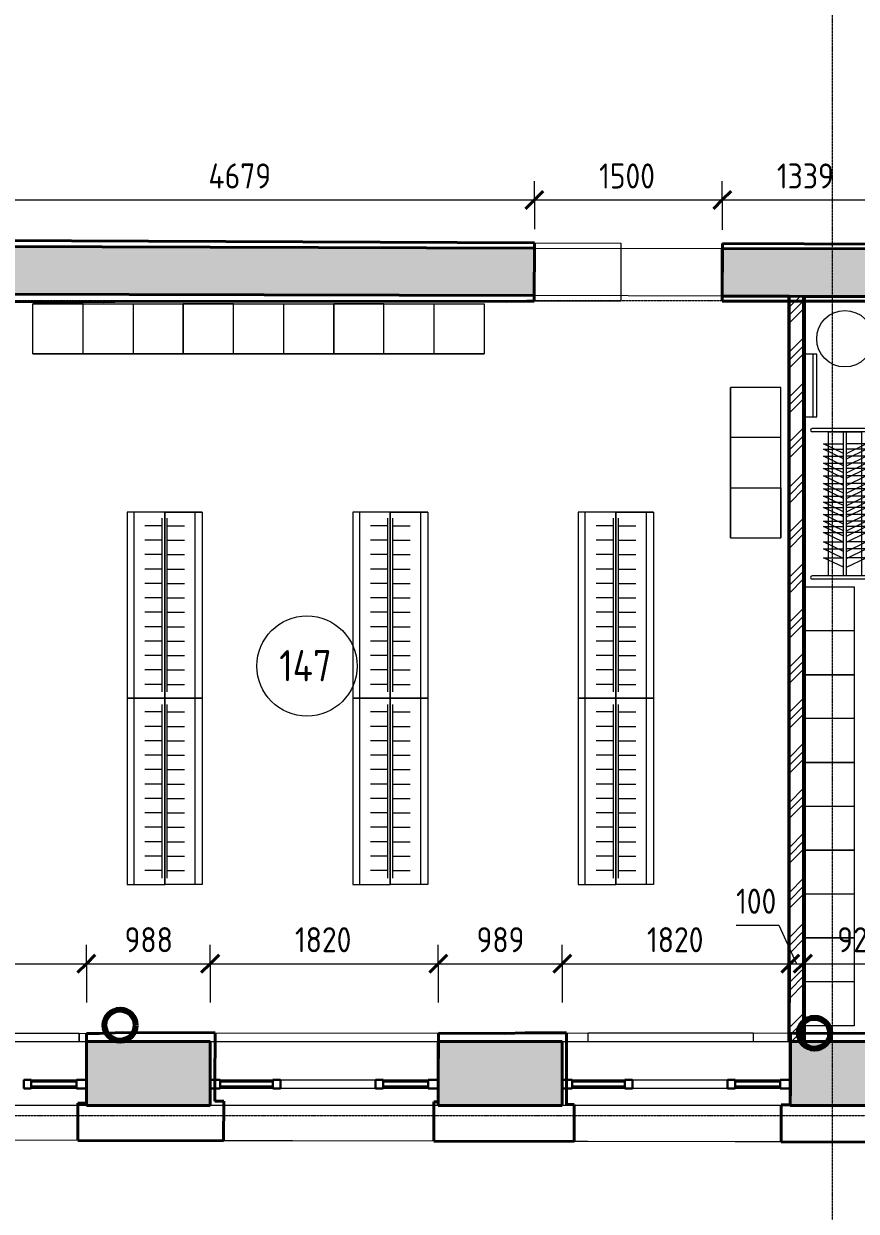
# Model space of a CAD drawing. Header units: millimetres. Extents: x -11886 to 68941, y -8130 to 45506.
# Drawn here: x 32556 to 39199, y 1342 to 10815 of the extents above; entities that cross this region are included whole.
import ezdxf

# ---------------------------------------------------------------- set-up
doc = ezdxf.new("R2010")
doc.units = ezdxf.units.MM
doc.linetypes.add('ADSK_Линия сетки', pattern=[25, 20, -2.5, 0, -2.5])
for name, color, linetype, lineweight in [('Витраж', 7, 'Continuous', 18), ('Марки помещений', 7, 'Continuous', 20), ('Оси', 7, 'Continuous', 9), ('Панели витража', 7, 'Continuous', 18), ('Размеры', 7, 'Continuous', 9), ('Размеры-100', 7, 'Continuous', 9), ('Стены', 7, 'Continuous', 18), ('Стены внутренние', 7, 'Continuous', 18), ('Стены наружные', 7, 'Continuous', 18), ('Стены штриховка', 7, 'Continuous', 18), ('стояки', 7, 'Continuous', 9)]:
    doc.layers.add(name, color=color, linetype=linetype, lineweight=lineweight)
for name, color, linetype, lineweight, true_color in [('планы со стояками отопление_dwg', 7, 'Continuous', 9, 0x767676), ('Стены разрез', 7, 'Continuous', 40, 0xbb5389), ('ТХ', 5, 'Continuous', 9, 0x0000ff), ('ТХ 1 этаж_dwg', 7, 'Continuous', 9, 0x767676)]:
    doc.layers.add(name, color=color, linetype=linetype, lineweight=lineweight, true_color=true_color)
doc.styles.add('GOST Common_1', font='GOST_Common.ttf', dxfattribs={"width": 0.9, "height": 200})
doc.styles.add('GOST Common_2', font='GOST_Common.ttf', dxfattribs={"width": 0.9, "height": 250})
doc.dimstyles.new('ADSK_Основной_2_мм_Округление_до_1_мм_1', dxfattribs={"dimscale": 304.8, "dimtxt": 201.142999, "dimasz": 0.463911, "dimexe": 0.492126, "dimexo": 0.492126, "dimgap": 0.098425, "dimtad": 1, "dimdec": 0, "dimdsep": 46, "dimtxsty": 'GOST Common_1', "dimblk1": 'OBLIQUE', "dimblk2": 'OBLIQUE', "dimsah": 1, "dimcen": 0.09, "dimdle": 0.492126, "dimazin": 2, "dimtfac": 1, "dimtdec": 4, "dimtix": 1, "dimtmove": 1, "dimatfit": 3, "dimfxl": 1, "dimtvp": 1, "dimtolj": 1, "dimtzin": 0, "dimlwd": 20, "dimlwe": 20, "dimarcsym": 2})
doc.dimstyles.new('ADSK_Основной_2_мм_Округление_до_1_мм_2', dxfattribs={"dimscale": 304.8, "dimtxt": 201.142999, "dimasz": 0.463911, "dimexe": 0.492126, "dimexo": 0.492126, "dimgap": 0.098425, "dimtad": 1, "dimdec": 0, "dimdsep": 46, "dimtxsty": 'GOST Common_1', "dimblk1": 'OBLIQUE', "dimblk2": 'OBLIQUE', "dimsah": 1, "dimcen": 0.09, "dimdle": 0.492126, "dimazin": 2, "dimtfac": 1, "dimtdec": 4, "dimtix": 1, "dimtmove": 0, "dimatfit": 3, "dimfxl": 1, "dimtvp": 1, "dimtolj": 1, "dimtzin": 0, "dimlwd": 20, "dimlwe": 20, "dimarcsym": 2})

# ---------------------------------------------------------------- blocks, each defined once
blk = doc.blocks.new('Существующие стены 1 эт - Существующие стены 1 эт-653793-01 План 1-го этажа кладочный')
at = {"layer": 'Стены', "color": 243, "true_color": 0xbb5389}
for p, q in [((36630.5, 9067.6), (36630.3, 9025.9)), ((36630.5, 9067.6), (37321.5, 9064.7)), ((37321.5, 9064.7), (37319.6, 8602.6)), ((36629.3, 8645.9), (36629.2, 8602.6)), ((37319.6, 8602.6), (36629.2, 8602.6)), ((31277.5, 2766.5), (33057.8, 2760.5)), ((32999.1, 2760.7), (31376, 2766.1)), ((31376, 2766.1), (32999.1, 2760.7)), ((32999.1, 2760.7), (32998.8, 2696.5)), ((32998.8, 2696.5), (32999.1, 2760.7)), ((33057.6, 2696.5), (33057.8, 2760.5)), ((34082.7, 2766.3), (34081.9, 2391.5)), ((34082.7, 2766.3), (35864.7, 2762.6)), ((35864.5, 2696.5), (35864.7, 2762.6)), ((36887.8, 2764.3), (36887.7, 2696.5)), ((36887.8, 2764.3), (38660.8, 2761.7)), ((37060.5, 2696.5), (37060.6, 2764.1)), ((38377.7, 2762.1), (37060.6, 2764.1)), ((38377.7, 2762.1), (38377.6, 2696.5)), ((34081.7, 2321.5), (34081.5, 2219.5)), ((32986.5, 1906.9), (32987.2, 2203.7)), ((32987.2, 2203.7), (33056, 2203.5)), ((34081.5, 2219.5), (34151.4, 2219.3)), ((34151.4, 2219.3), (34150.6, 1904.4)), ((35828.7, 1900.8), (35829.5, 2215.8)), ((35829.5, 2215.8), (35863.5, 2215.8)), ((36948.9, 2186.5), (36948.4, 1898.4)), ((38600.4, 1894.8), (38600.9, 2186.5)), ((32986.5, 1906.9), (31334.5, 1910.5)), ((41761, 1888), (31336.4, 1910.5)), ((35828.7, 1900.8), (34150.6, 1904.4)), ((38600.4, 1894.8), (36948.4, 1898.4))]:
    blk.add_line(p, q, dxfattribs=at)
at = {"layer": 'Стены разрез'}
for p, q in [((31951.3, 9087.4), (36630.5, 9067.6)), ((36629.2, 8602.6), (36630.5, 9067.6)), ((38128.6, 8602.6), (38130.5, 9061.3)), ((38130.5, 9061.3), (39469.4, 9055.7)), ((31950, 8600.2), (33194.9, 8596.7)), ((33194.9, 8596.7), (33373.6, 8603.1)), ((33373.6, 8603.1), (36410.9, 8598.4)), ((36410.9, 8598.4), (36570.9, 8602.6)), ((36570.9, 8602.6), (36629.2, 8602.6)), ((38128.6, 8602.6), (39468.2, 8602.6)), ((33057.8, 2760.5), (33056.4, 2343.5)), ((33161.7, 2760.1), (33057.8, 2760.5)), ((33345.4, 2767.8), (33161.7, 2760.1)), ((34082.7, 2766.3), (33345.4, 2767.8)), ((34082.7, 2766.3), (34081.8, 2359.5)), ((35864.7, 2762.6), (35863.8, 2355.8)), ((36394.8, 2761.4), (35864.7, 2762.6)), ((36558.3, 2764.8), (36394.8, 2761.4)), ((36887.8, 2764.3), (36558.3, 2764.8)), ((36887.8, 2764.3), (36887.2, 2333.6)), ((38673.7, 2761.7), (38673.1, 2330.9)), ((39703.6, 2760.2), (38673.7, 2761.7)), ((33056, 2203.5), (33056.4, 2343.5)), ((34081.8, 2359.5), (34081.5, 2219.5)), ((35863.5, 2215.8), (35863.8, 2355.8)), ((36887.2, 2333.6), (36887, 2193.6)), ((38672.8, 2190.9), (38673.1, 2330.9)), ((32986.5, 1906.9), (32987.2, 2203.7)), ((32987.2, 2203.7), (33056, 2203.5)), ((34081.5, 2219.5), (34151.4, 2219.3)), ((34150.6, 1904.4), (34151.4, 2219.3)), ((35828.7, 1900.8), (35829.5, 2215.8)), ((35829.5, 2215.8), (35863.5, 2215.8)), ((36887, 2193.6), (36948.9, 2193.5)), ((36948.4, 1898.4), (36948.9, 2193.5)), ((38600.4, 1894.8), (38600.9, 2191)), ((38600.9, 2191), (38672.8, 2190.9)), ((34150.6, 1904.4), (32986.5, 1906.9)), ((36948.4, 1898.4), (35828.7, 1900.8)), ((39785.9, 1892.2), (38600.4, 1894.8))]:
    blk.add_line(p, q, dxfattribs=at)
blk = doc.blocks.new('Системная панель - _AR_Стекло_40мм_привязка по центру-V126-01 План 1-го этажа кладочный')
at = {"layer": 'Панели витража', "lineweight": 30}
for p, q in [((180, 20), (-180, 20)), ((-180, 20), (-180, -20)), ((180, -20), (180, 20)), ((-180, -20), (180, -20))]:
    blk.add_line(p, q, dxfattribs=at)
blk = doc.blocks.new('Прямоугольный импост - 70х20_60мм-V127-01 План 1-го этажа кладочный')
at = {"layer": 'Витраж', "lineweight": 30}
for p, q in [((-80, 35), (0, 35)), ((-80, -35), (-80, 35)), ((0, 35), (0, -35)), ((0, -35), (-80, -35))]:
    blk.add_line(p, q, dxfattribs=at)
blk = doc.blocks.new('Прямоугольный импост - 70х20_60мм-V128-01 План 1-го этажа кладочный')
at = {"layer": 'Витраж', "lineweight": 30}
for p, q in [((0, 35), (-80, 35)), ((-80, 35), (-80, -35)), ((0, -35), (0, 35)), ((-80, -35), (0, -35))]:
    blk.add_line(p, q, dxfattribs=at)
blk = doc.blocks.new('Системная панель - _AR_Стекло_40мм_привязка по центру-1427701-01 План 1-го этажа кладочный')
at = {"layer": 'Панели витража', "lineweight": 30}
for p, q in [((210, 20), (-210, 20)), ((-210, 20), (-210, -20)), ((210, -20), (210, 20)), ((-210, -20), (210, -20))]:
    blk.add_line(p, q, dxfattribs=at)
blk = doc.blocks.new('Прямоугольный импост - 70х60мм-V16-01 План 1-го этажа кладочный')
at = {"layer": 'Витраж'}
for p, q in [((-6006, 11031.9), (-6006, 11391.9)), ((-5936, 11391.9), (-5936, 11031.9))]:
    blk.add_line(p, q, dxfattribs=at)
blk = doc.blocks.new('Прямоугольный импост - 70х60мм-1427699-01 План 1-го этажа кладочный')
at = {"layer": 'Витраж'}
for p, q in [((39779.9, 2391.5), (40199.9, 2391.5)), ((40199.9, 2321.5), (39779.9, 2321.5))]:
    blk.add_line(p, q, dxfattribs=at)
blk = doc.blocks.new('Прямоугольный импост - 70х60мм-V129-01 План 1-го этажа кладочный')
at = {"layer": 'Витраж', "lineweight": 30}
for p, q in [((-30, 35), (30, 35)), ((-30, -35), (-30, 35)), ((30, 35), (30, -35)), ((30, -35), (-30, -35))]:
    blk.add_line(p, q, dxfattribs=at)
blk = doc.blocks.new('Прямоугольный импост - 70х60мм-1329428-01 План 1-го этажа кладочный')
at = {"layer": 'Витраж'}
for p, q in [((40259.9, 2391.5), (41019.9, 2391.5)), ((41019.9, 2321.5), (40259.9, 2321.5))]:
    blk.add_line(p, q, dxfattribs=at)
blk = doc.blocks.new('планы со стояками отопление_dwg-1484427-01 План 1-го этажа кладочный')
at = {"layer": 'стояки', "color": 246, "lineweight": 80, "true_color": 0x7f001f}
for centre in [(205720.1, 158904), (211261, 158839.1)]:
    blk.add_circle(centre, 124.3, dxfattribs=at)
blk = doc.blocks.new('ТХ 1 этаж_dwg_A$C12d4e0ed-2118360-01 План 1-го этажа кладочный')
at = {"layer": 'ТХ', "color": 253, "true_color": 0xa0a0a0}
for p, q in [((56, -1485), (56, 0)), ((544, -1485), (544, 0)), ((280, -1435), (280, -50)), ((320, -1435), (320, -50)), ((280, -110), (141.4, -110)), ((320, -110), (458.6, -110)), ((280, -225), (141.4, -225)), ((320, -225), (458.6, -225)), ((280, -340), (141.4, -340)), ((320, -340), (458.6, -340)), ((280, -455), (141.4, -455)), ((320, -455), (458.6, -455)), ((280, -570), (141.4, -570)), ((320, -570), (458.6, -570)), ((280, -685), (141.4, -685)), ((320, -685), (458.6, -685)), ((280, -800), (141.4, -800)), ((320, -800), (458.6, -800)), ((280, -915), (141.4, -915)), ((320, -915), (458.6, -915)), ((280, -1030), (141.4, -1030)), ((320, -1030), (458.6, -1030)), ((280, -1145), (141.4, -1145)), ((320, -1145), (458.6, -1145)), ((280, -1260), (141.4, -1260)), ((320, -1260), (458.6, -1260)), ((280, -1375), (141.4, -1375)), ((320, -1375), (458.6, -1375))]:
    blk.add_line(p, q, dxfattribs=at)
at = {"layer": 'ТХ', "color": 253, "true_color": 0xa0a0a0, "flags": 128}
blk.add_lwpolyline([(0, -1485), (300, -1485), (300, 0), (300, -1485), (300, 0), (0, 0)], close=True, dxfattribs=at)
blk.add_lwpolyline([(600, 0), (300, 0), (600, 0), (600, -1485), (300, -1485), (300, 0), (0, 0)], dxfattribs=at)
blk = doc.blocks.new('ТХ 1 этаж_dwg_A$C5ab76661-2118362-01 План 1-го этажа кладочный')
at = {"layer": 'ТХ', "color": 253, "true_color": 0xa0a0a0}
blk.add_line((0, -200), (400, -200), dxfattribs=at)
at = {"layer": 'ТХ', "color": 253, "true_color": 0xa0a0a0, "flags": 128}
for points in [[(400, -1000), (400, 200), (400, -1000), (0, -1000), (0, 0)], [(400, -600), (0, -600), (0, -1000), (0, 200), (400, 200)]]:
    blk.add_lwpolyline(points, dxfattribs=at)
blk = doc.blocks.new('ТХ 1 этаж_dwg_A$C5ab76661-2118363-01 План 1-го этажа кладочный')
at = {"layer": 'ТХ', "color": 253, "true_color": 0xa0a0a0}
blk.add_line((0, -200), (400, -200), dxfattribs=at)
at = {"layer": 'ТХ', "color": 253, "true_color": 0xa0a0a0, "flags": 128}
for points in [[(400, -1000), (400, 200), (400, -1000), (0, -1000), (0, 0)], [(400, -600), (0, -600), (0, -1000), (0, 200), (400, 200)]]:
    blk.add_lwpolyline(points, dxfattribs=at)
blk = doc.blocks.new('ТХ 1 этаж_dwg_Вешало-2118451-01 План 1-го этажа кладочный')
at = {"layer": 'ТХ', "color": 253, "true_color": 0xa0a0a0}
for p, q in [((186255.5, 45645.3), (186255.5, 46170.3)), ((186280.5, 45645.3), (186280.5, 46170.3)), ((187430.5, 45645.3), (187430.5, 46170.3)), ((187455.5, 45645.3), (187455.5, 46170.3)), ((186280.5, 45920.3), (187430.5, 45920.3)), ((186280.5, 45895.3), (187430.5, 45895.3))]:
    blk.add_line(p, q, dxfattribs=at)
at = {"layer": 'ТХ', "color": 253, "true_color": 0xa0a0a0, "flags": 128}
blk.add_lwpolyline([(186280.5, 46039.1), (187430.5, 46039.1), (187430.5, 45776.6), (186280.5, 45776.6)], close=True, dxfattribs=at)
for points in [[(186348.9, 45920.3), (186425.8, 46078.2), (186425.8, 45920.3)], [(186419.2, 45920.3), (186496.1, 46078.2), (186496.1, 45920.3)], [(186475.1, 45920.3), (186552, 46078.2), (186552, 45920.3)], [(186549.7, 45920.3), (186626.6, 46078.2), (186626.6, 45920.3)], [(186597, 45920.3), (186673.9, 46078.2), (186673.9, 45920.3)], [(186640, 45920.3), (186716.9, 46078.2), (186716.9, 45920.3)], [(186693.1, 45920.3), (186770, 46078.2), (186770, 45920.3)], [(186750.4, 45920.3), (186827.3, 46078.2), (186827.3, 45920.3)], [(186792, 45920.3), (186868.9, 46078.2), (186868.9, 45920.3)], [(186840.8, 45920.3), (186917.7, 46078.2), (186917.7, 45920.3)], [(186898.1, 45920.3), (186975, 46078.2), (186975, 45920.3)], [(186939.7, 45920.3), (187016.6, 46078.2), (187016.6, 45920.3)], [(187002.8, 45920.3), (187079.7, 46078.2), (187079.7, 45920.3)], [(187060.2, 45920.3), (187137.1, 46078.2), (187137.1, 45920.3)], [(187101.7, 45920.3), (187178.6, 46078.2), (187178.6, 45920.3)], [(187157.7, 45920.3), (187234.6, 46078.2), (187234.6, 45920.3)], [(187215, 45920.3), (187291.9, 46078.2), (187291.9, 45920.3)], [(187256.6, 45920.3), (187333.5, 46078.2), (187333.5, 45920.3)], [(186348.9, 45895.3), (186425.8, 45737.4), (186425.8, 45895.3)], [(186419.2, 45895.3), (186496.1, 45737.4), (186496.1, 45895.3)], [(186475.1, 45895.3), (186552, 45737.4), (186552, 45895.3)], [(186549.7, 45895.3), (186626.6, 45737.4), (186626.6, 45895.3)], [(186597, 45895.3), (186673.9, 45737.4), (186673.9, 45895.3)], [(186640, 45895.3), (186716.9, 45737.4), (186716.9, 45895.3)], [(186693.1, 45895.3), (186770, 45737.4), (186770, 45895.3)], [(186750.4, 45895.3), (186827.3, 45737.4), (186827.3, 45895.3)], [(186792, 45895.3), (186868.9, 45737.4), (186868.9, 45895.3)], [(186840.8, 45895.3), (186917.7, 45737.4), (186917.7, 45895.3)], [(186898.1, 45895.3), (186975, 45737.4), (186975, 45895.3)], [(186939.7, 45895.3), (187016.6, 45737.4), (187016.6, 45895.3)], [(187002.8, 45895.3), (187079.7, 45737.4), (187079.7, 45895.3)], [(187060.2, 45895.3), (187137.1, 45737.4), (187137.1, 45895.3)], [(187101.7, 45895.3), (187178.6, 45737.4), (187178.6, 45895.3)], [(187157.7, 45895.3), (187234.6, 45737.4), (187234.6, 45895.3)], [(187215, 45895.3), (187291.9, 45737.4), (187291.9, 45895.3)], [(187256.6, 45895.3), (187333.5, 45737.4), (187333.5, 45895.3)]]:
    blk.add_lwpolyline(points, dxfattribs=at)
at = {"layer": 'ТХ', "color": 253, "true_color": 0xa0a0a0}
for centre, start, end in [((186268, 46170.3), 0, 180), ((187443, 46170.3), 0, 180), ((186268, 45645.3), 180, 0), ((187443, 45645.3), 180, 0)]:
    blk.add_arc(centre, 12.5, start, end, dxfattribs=at)
blk = doc.blocks.new('ТХ 1 этаж_dwg_Модуль для учителей-2118452-01 План 1-го этажа кладочный')
at = {"layer": 'ТХ', "color": 253, "true_color": 0xa0a0a0}
blk.add_line((40059.5, 10144.9), (40059.5, 9744.9), dxfattribs=at)
at = {"layer": 'ТХ', "color": 253, "true_color": 0xa0a0a0, "flags": 128}
blk.add_lwpolyline([(39709.5, 10144.9), (40409.5, 10144.9), (40409.5, 9744.9), (39709.5, 9744.9)], close=True, dxfattribs=at)
blk = doc.blocks.new('ТХ 1 этаж_dwg_Зеркало 500-2118448-01 План 1-го этажа кладочный')
at = {"layer": 'ТХ', "color": 253, "true_color": 0xa0a0a0}
blk.add_line((31457.6, 8093.7), (31957.6, 8093.7), dxfattribs=at)
at = {"layer": 'ТХ', "color": 253, "true_color": 0xa0a0a0, "flags": 128}
blk.add_lwpolyline([(31457.6, 8063.7), (31457.6, 8163.7), (31957.6, 8163.7), (31957.6, 8063.7)], close=True, dxfattribs=at)
blk = doc.blocks.new('ТХ 1 этаж_dwg-2084881-01 План 1-го этажа кладочный')
at = {"layer": 'ТХ', "color": 253, "true_color": 0xa0a0a0}
blk.add_circle((157109.8, -62570.3), 225, dxfattribs=at)
for name, p, rotation in [('ТХ 1 этаж_dwg_A$C5ab76661-2118363-01 План 1-го этажа кладочный', (151630.6, -62290.8), 270), ('ТХ 1 этаж_dwg_A$C5ab76661-2118363-01 План 1-го этажа кладочный', (152830.6, -62290.8), 270), ('ТХ 1 этаж_dwg_A$C5ab76661-2118363-01 План 1-го этажа кладочный', (154030.6, -62290.8), 270), ('ТХ 1 этаж_dwg_Вешало-2118451-01 План 1-го этажа кладочный', (203017.6, -250742.8), 89.99999999999997), ('ТХ 1 этаж_dwg_Модуль для учителей-2118452-01 План 1-го этажа кладочный', (147040, -24841.3), 270), ('ТХ 1 этаж_dwg_Модуль для учителей-2118452-01 План 1-го этажа кладочный', (147040, -25541.3), 270), ('ТХ 1 этаж_dwg_Модуль для учителей-2118452-01 План 1-го этажа кладочный', (147040, -26241.3), 270), ('ТХ 1 этаж_dwg_Модуль для учителей-2118452-01 План 1-го этажа кладочный', (147040, -26941.3), 270), ('ТХ 1 этаж_dwg_Модуль для учителей-2118452-01 План 1-го этажа кладочный', (147040, -27641.3), 270)]:
    blk.add_blockref(name, p, dxfattribs=dict(rotation=rotation))
at = {"extrusion": (0, 0, -1), "zscale": -1, "rotation": 270}
blk.add_blockref('ТХ 1 этаж_dwg_Зеркало 500-2118448-01 План 1-го этажа кладочный', (-164948.5, -31234.7), dxfattribs=at)
at = {"extrusion": (0, 0, -1), "zscale": -1}
blk.add_blockref('ТХ 1 этаж_dwg_A$C5ab76661-2118362-01 План 1-го этажа кладочный', (-156597.8, -63159.3), dxfattribs=at)
for p in [(151382.2, -63952.8), (153182.2, -63952.8), (154982.2, -63952.8), (151382.2, -65437.8), (153182.2, -65437.8), (154982.2, -65437.8)]:
    blk.add_blockref('ТХ 1 этаж_dwg_A$C12d4e0ed-2118360-01 План 1-го этажа кладочный', p)
blk = doc.blocks.new('ADSK_Марка_Помещение_ОдноЗначение - Номер-247393-01 План 1-го этажа кладочный')
at = {"layer": 'Марки помещений'}
blk.add_circle((0, 0), 4, dxfattribs=at)
blk = doc.blocks.new('DIMBLOCK371-01 План 1-го этажа кладочный')
at = {"layer": 'Размеры-100', "lineweight": 20, "transparency": 16777216}
for p, q in [((31951.2, 9409.2), (31951.2, 9559.2)), ((36630.3, 9409.2), (36630.3, 9559.2)), ((31951.2, 9409.2), (36630.3, 9409.2)), ((31951.2, 9409.2), (31951.2, 9188.3)), ((36630.3, 9409.2), (36630.3, 9175.9))]:
    blk.add_line(p, q, dxfattribs=at)
at = {"layer": 'Размеры-100', "lineweight": 40, "transparency": 16777216}
for p, q in [((31951.2, 9409.2), (32021.9, 9479.9)), ((36630.3, 9409.2), (36701, 9479.9)), ((31951.2, 9409.2), (31880.5, 9338.5)), ((36630.3, 9409.2), (36559.6, 9338.5))]:
    blk.add_line(p, q, dxfattribs=at)
at = {"layer": 'Размеры-100', "color": 0, "lineweight": 20, "transparency": 16777216, "insert": (34030, 9700.6), "char_height": 200, "width": 625.93, "attachment_point": 1, "line_spacing_factor": 1.022761, "style": 'GOST Common_1'}
blk.add_mtext('4679', dxfattribs=at)
blk = doc.blocks.new('_Oblique')
at = {"color": 0, "linetype": 'ByBlock', "lineweight": -2}
blk.add_line((-0.5, -0.5), (0.5, 0.5), dxfattribs=at)
blk = doc.blocks.new('DIMBLOCK372-01 План 1-го этажа кладочный')
at = {"layer": 'Размеры-100', "lineweight": 20, "transparency": 16777216}
for p, q in [((36630.3, 9409.2), (36630.3, 9559.2)), ((38130.3, 9409.2), (38130.3, 9559.2)), ((36630.3, 9409.2), (38130.3, 9409.2)), ((36630.3, 9409.2), (36630.3, 9175.9)), ((38130.3, 9409.2), (38130.3, 9172))]:
    blk.add_line(p, q, dxfattribs=at)
at = {"layer": 'Размеры-100', "lineweight": 40, "transparency": 16777216}
for p, q in [((36630.3, 9409.2), (36701, 9479.9)), ((38130.3, 9409.2), (38201, 9479.9)), ((36630.3, 9409.2), (36559.6, 9338.5)), ((38130.3, 9409.2), (38059.6, 9338.5))]:
    blk.add_line(p, q, dxfattribs=at)
at = {"layer": 'Размеры-100', "color": 0, "lineweight": 20, "transparency": 16777216, "insert": (37146.8, 9700.6), "char_height": 200, "width": 560.473, "attachment_point": 1, "line_spacing_factor": 1.022761, "style": 'GOST Common_1'}
blk.add_mtext('1500', dxfattribs=at)
blk = doc.blocks.new('DIMBLOCK373-01 План 1-го этажа кладочный')
at = {"layer": 'Размеры-100', "lineweight": 20, "transparency": 16777216}
for p, q in [((38130.3, 9409.2), (38130.3, 9559.2)), ((39469.3, 9409.2), (39469.3, 9559.2)), ((38130.3, 9409.2), (39469.3, 9409.2)), ((38130.3, 9409.2), (38130.3, 9172)), ((39469.3, 9409.2), (39469.3, 9168.4))]:
    blk.add_line(p, q, dxfattribs=at)
at = {"layer": 'Размеры-100', "lineweight": 40, "transparency": 16777216}
for p, q in [((38130.3, 9409.2), (38201, 9479.9)), ((39469.3, 9409.2), (39540, 9479.9)), ((38130.3, 9409.2), (38059.6, 9338.5)), ((39469.3, 9409.2), (39398.6, 9338.5))]:
    blk.add_line(p, q, dxfattribs=at)
at = {"layer": 'Размеры-100', "color": 0, "lineweight": 20, "transparency": 16777216, "insert": (38566.3, 9700.6), "char_height": 200, "width": 560.473, "attachment_point": 1, "line_spacing_factor": 1.022761, "style": 'GOST Common_1'}
blk.add_mtext('1339', dxfattribs=at)
blk = doc.blocks.new('DIMBLOCK403-01 План 1-го этажа кладочный')
at = {"layer": 'Размеры-100', "lineweight": 20, "transparency": 16777216}
for p, q in [((31236, 3316.9), (31236, 3466.9)), ((33056, 3316.9), (33056, 3466.9)), ((31236, 3316.9), (33056, 3316.9)), ((31236, 3316.9), (31236, 3006.5)), ((33056, 3316.9), (33056, 3006.5))]:
    blk.add_line(p, q, dxfattribs=at)
at = {"layer": 'Размеры-100', "lineweight": 40, "transparency": 16777216}
for p, q in [((31236, 3316.9), (31165.3, 3246.2)), ((31236, 3316.9), (31306.7, 3387.6)), ((33056, 3316.9), (32985.3, 3246.2)), ((33056, 3316.9), (33126.7, 3387.6))]:
    blk.add_line(p, q, dxfattribs=at)
at = {"layer": 'Размеры-100', "color": 0, "lineweight": 20, "transparency": 16777216, "insert": (31912.4, 3608.3), "char_height": 200, "width": 560.473, "attachment_point": 1, "line_spacing_factor": 1.022761, "style": 'GOST Common_1'}
blk.add_mtext('1820', dxfattribs=at)
blk = doc.blocks.new('DIMBLOCK404-01 План 1-го этажа кладочный')
at = {"layer": 'Размеры-100', "lineweight": 20, "transparency": 16777216}
for p, q in [((33056, 3316.9), (33056, 3466.9)), ((34043.5, 3316.9), (34043.5, 3466.9)), ((33056, 3316.9), (34043.5, 3316.9)), ((33056, 3316.9), (33056, 3006.5)), ((34043.5, 3316.9), (34043.5, 3006.5))]:
    blk.add_line(p, q, dxfattribs=at)
at = {"layer": 'Размеры-100', "lineweight": 40, "transparency": 16777216}
for p, q in [((33056, 3316.9), (32985.3, 3246.2)), ((33056, 3316.9), (33126.7, 3387.6)), ((34043.5, 3316.9), (33972.8, 3246.2)), ((34043.5, 3316.9), (34114.2, 3387.6))]:
    blk.add_line(p, q, dxfattribs=at)
at = {"layer": 'Размеры-100', "color": 0, "lineweight": 20, "transparency": 16777216, "insert": (33360.5, 3608.3), "char_height": 200, "width": 454.106, "attachment_point": 1, "line_spacing_factor": 1.022761, "style": 'GOST Common_1'}
blk.add_mtext('988', dxfattribs=at)
blk = doc.blocks.new('DIMBLOCK405-01 План 1-го этажа кладочный')
at = {"layer": 'Размеры-100', "lineweight": 20, "transparency": 16777216}
for p, q in [((34043.5, 3316.9), (34043.5, 3466.9)), ((35863.5, 3316.9), (35863.5, 3466.9)), ((34043.5, 3316.9), (35863.5, 3316.9)), ((34043.5, 3316.9), (34043.5, 3006.5)), ((35863.5, 3316.9), (35863.5, 3006.5))]:
    blk.add_line(p, q, dxfattribs=at)
at = {"layer": 'Размеры-100', "lineweight": 40, "transparency": 16777216}
for p, q in [((34043.5, 3316.9), (33972.8, 3246.2)), ((34043.5, 3316.9), (34114.2, 3387.6)), ((35863.5, 3316.9), (35792.8, 3246.2)), ((35863.5, 3316.9), (35934.2, 3387.6))]:
    blk.add_line(p, q, dxfattribs=at)
at = {"layer": 'Размеры-100', "color": 0, "lineweight": 20, "transparency": 16777216, "insert": (34720, 3608.3), "char_height": 200, "width": 560.473, "attachment_point": 1, "line_spacing_factor": 1.022761, "style": 'GOST Common_1'}
blk.add_mtext('1820', dxfattribs=at)
blk = doc.blocks.new('DIMBLOCK406-01 План 1-го этажа кладочный')
at = {"layer": 'Размеры-100', "lineweight": 20, "transparency": 16777216}
for p, q in [((35863.5, 3316.9), (35863.5, 3466.9)), ((36852.8, 3316.9), (36852.8, 3466.9)), ((35863.5, 3316.9), (36852.8, 3316.9)), ((35863.5, 3316.9), (35863.5, 3006.5)), ((36852.8, 3316.9), (36852.8, 3006.5))]:
    blk.add_line(p, q, dxfattribs=at)
at = {"layer": 'Размеры-100', "lineweight": 40, "transparency": 16777216}
for p, q in [((35863.5, 3316.9), (35792.8, 3246.2)), ((35863.5, 3316.9), (35934.2, 3387.6)), ((36852.8, 3316.9), (36782.1, 3246.2)), ((36852.8, 3316.9), (36923.5, 3387.6))]:
    blk.add_line(p, q, dxfattribs=at)
at = {"layer": 'Размеры-100', "color": 0, "lineweight": 20, "transparency": 16777216, "insert": (36169, 3608.3), "char_height": 200, "width": 454.106, "attachment_point": 1, "line_spacing_factor": 1.022761, "style": 'GOST Common_1'}
blk.add_mtext('989', dxfattribs=at)
blk = doc.blocks.new('DIMBLOCK407-01 План 1-го этажа кладочный')
at = {"layer": 'Размеры-100', "lineweight": 20, "transparency": 16777216}
for p, q in [((36852.8, 3316.9), (36852.8, 3466.9)), ((38672.8, 3316.9), (38672.8, 3466.9)), ((36852.8, 3316.9), (38672.8, 3316.9)), ((36852.8, 3316.9), (36852.8, 3006.5)), ((38672.8, 3316.9), (38672.8, 3006.5))]:
    blk.add_line(p, q, dxfattribs=at)
at = {"layer": 'Размеры-100', "lineweight": 40, "transparency": 16777216}
for p, q in [((36852.8, 3316.9), (36782.1, 3246.2)), ((36852.8, 3316.9), (36923.5, 3387.6)), ((38672.8, 3316.9), (38602.1, 3246.2)), ((38672.8, 3316.9), (38743.5, 3387.6))]:
    blk.add_line(p, q, dxfattribs=at)
at = {"layer": 'Размеры-100', "color": 0, "lineweight": 20, "transparency": 16777216, "insert": (37529.3, 3608.3), "char_height": 200, "width": 560.473, "attachment_point": 1, "line_spacing_factor": 1.022761, "style": 'GOST Common_1'}
blk.add_mtext('1820', dxfattribs=at)
blk = doc.blocks.new('DIMBLOCK408-01 План 1-го этажа кладочный')
at = {"layer": 'Размеры-100', "lineweight": 20, "transparency": 16777216}
for p, q in [((38240, 3624), (38580.9, 3624)), ((38580.9, 3624), (38722.8, 3316.9)), ((38672.8, 3316.9), (38672.8, 3466.9)), ((38772.8, 3316.9), (38772.8, 3466.9)), ((38672.8, 3316.9), (38772.8, 3316.9)), ((38672.8, 3316.9), (38672.8, 3006.5)), ((38772.8, 3316.9), (38772.8, 3266.9))]:
    blk.add_line(p, q, dxfattribs=at)
at = {"layer": 'Размеры-100', "lineweight": 40, "transparency": 16777216}
for p, q in [((38672.8, 3316.9), (38602.1, 3246.2)), ((38672.8, 3316.9), (38743.5, 3387.6)), ((38772.8, 3316.9), (38702.1, 3246.2)), ((38772.8, 3316.9), (38843.5, 3387.6))]:
    blk.add_line(p, q, dxfattribs=at)
at = {"layer": 'Размеры-100', "color": 0, "lineweight": 20, "transparency": 16777216, "insert": (38240, 3915.3), "char_height": 200, "width": 409.104, "attachment_point": 1, "line_spacing_factor": 1.022761, "style": 'GOST Common_1'}
blk.add_mtext('100', dxfattribs=at)
blk = doc.blocks.new('DIMBLOCK409-01 План 1-го этажа кладочный')
at = {"layer": 'Размеры-100', "lineweight": 20, "transparency": 16777216}
for p, q in [((38772.8, 3316.9), (38772.8, 3466.9)), ((39699.9, 3316.9), (39699.9, 3466.9)), ((38772.8, 3316.9), (39699.9, 3316.9)), ((38772.8, 3316.9), (38772.8, 3266.9)), ((39699.9, 3316.9), (39699.9, 3006.5))]:
    blk.add_line(p, q, dxfattribs=at)
at = {"layer": 'Размеры-100', "lineweight": 40, "transparency": 16777216}
for p, q in [((38772.8, 3316.9), (38702.1, 3246.2)), ((38772.8, 3316.9), (38843.5, 3387.6)), ((39699.9, 3316.9), (39629.2, 3246.2)), ((39699.9, 3316.9), (39770.6, 3387.6))]:
    blk.add_line(p, q, dxfattribs=at)
at = {"layer": 'Размеры-100', "color": 0, "lineweight": 20, "transparency": 16777216, "insert": (39047.2, 3608.3), "char_height": 200, "width": 454.106, "attachment_point": 1, "line_spacing_factor": 1.022761, "style": 'GOST Common_1'}
blk.add_mtext('927', dxfattribs=at)

msp = doc.modelspace()

# ---------------------------------------------------------------- hatches: boundary and pattern name
at = {"layer": 'Стены внутренние', "true_color": 0xc0c0c0}
h = msp.add_hatch(color=9, dxfattribs=at)
h.paths.add_polyline_path([(42124.4, 8631.4), (42120.6, 9011.4), (40499.3, 9015.7), (40499.4, 8635.7), (42113.8, 8631.4)])
h.paths.add_polyline_path([(39468.3, 8638.4), (39468.2, 9018.4), (38130.3, 9022), (38129.3, 8642), (39468.2, 8638.4)])
h.paths.add_polyline_path([(36629.3, 8645.9), (36629.3, 9025.9), (31951.2, 9038.3), (31951.3, 8658.3), (35476.7, 8649)])
at = {"layer": 'Стены внутренние', "lineweight": 9}
h = msp.add_hatch(dxfattribs=at)
h.set_pattern_fill('FP_3', color=256, style=0, pattern_type=2)
h.set_pattern_definition([(45, (0, 0), (-179.6051, 179.6051), []), (45, (63.5, 0), (0, 359.2102), []), (45, (-63.5, 0), (0, 359.2102), [])])
h.paths.add_polyline_path([(38772.8, 2696.5), (38772.8, 8640.3), (38672.8, 8640.5), (38673.7, 2696.5)])
at = {"layer": 'Стены наружные', "true_color": 0xc0c0c0}
h = msp.add_hatch(color=9, dxfattribs=at)
h.paths.add_polyline_path([(42036.9, 2186.5), (42036.9, 2696.5), (41519.9, 2696.5), (41520.8, 2186.5), (41761, 2186.5)])
h.paths.add_polyline_path([(35863.5, 2186.5), (36852.8, 2186.5), (36852.8, 2696.5), (35863.5, 2696.5), (35863.5, 2193.6)])
h.paths.add_polyline_path([(33057.8, 2186.5), (34043.5, 2186.5), (34043.5, 2696.5), (33056, 2696.5), (33056, 2186.5)])
h.paths.add_polyline_path([(38673.7, 2186.5), (39699.9, 2186.5), (39699.9, 2696.5), (38672.8, 2696.5), (38672.8, 2186.5)])
h.paths.add_polyline_path([(31236, 2186.5), (31236, 2696.5), (30252.7, 2696.5), (30252.7, 2186.5), (31144.8, 2186.5)])
h.paths.add_polyline_path([(28432.7, 2186.5), (28432.7, 2696.5), (27452.4, 2696.5), (27452.4, 2186.5), (28180.4, 2186.5)])
h.paths.add_polyline_path([(25752.4, 2186.5), (25752.4, 2696.5), (24492.4, 2696.5), (24492.4, 2186.5), (24875, 2186.5)])
h.paths.add_polyline_path([(22792.4, 2186.5), (22792.4, 2696.5), (21763.7, 2696.5), (21764.2, 2186.5), (22227, 2186.5)])
h.paths.add_polyline_path([(18917.7, 2186.5), (19943.7, 2186.5), (19943.7, 2696.5), (18917.7, 2696.5), (18917.7, 2400.2)])
h.paths.add_polyline_path([(16107.5, 2186.5), (17097.7, 2186.5), (17097.7, 2696.5), (16107.5, 2696.5), (16107.5, 2245.3)])
h.paths.add_polyline_path([(8340.2, 2186.5), (8695.9, 2186.5), (8695.9, 2696.5), (8273, 2696.1), (8273, 2186.5)])
h.paths.add_polyline_path([(13310.9, 2186.5), (14287.5, 2186.5), (14287.5, 2696.5), (13310.9, 2696.5), (13310.9, 2255.1)])
h.paths.add_polyline_path([(11490.9, 2186.5), (11490.6, 2696.5), (10515.9, 2696.5), (10515.9, 2186.5), (11490.6, 2186.5)])

# ---------------------------------------------------------------- linework, layer by layer
at = {"layer": 'Оси', "linetype": 'ADSK_Линия сетки'}
for p, q in [((39009.9, -7330.4), (39009.9, 21668.8)), ((-11086.2, 8606.8), (57141.7, 8606.8)), ((-11086.2, 2106.8), (57141.7, 2106.8))]:
    msp.add_line(p, q, dxfattribs=at)
at = {"layer": 'Стены внутренние', "lineweight": 40}
for p, q in [((36630.3, 9025.9), (31951.2, 9038.3)), ((36629.3, 8645.9), (36630.3, 9025.9)), ((38130.3, 9022), (38129.3, 8642)), ((39469.3, 9018.4), (38130.3, 9022)), ((31950.2, 8658.3), (36629.3, 8645.9)), ((38129.3, 8642), (38660.8, 8640.6)), ((38660.8, 8640.6), (38660.8, 2696.5)), ((38782.8, 8640.2), (38662.8, 8640.6)), ((38784.8, 8640.2), (39468.3, 8638.4)), ((38784.8, 2696.5), (38784.8, 8640.2)), ((38660.8, 2696.5), (38782.8, 2696.5))]:
    msp.add_line(p, q, dxfattribs=at)
at = {"layer": 'Стены внутренние'}
for p, q in [((36630.3, 9025.9), (38130.3, 9022)), ((38128.7, 8642), (36629.3, 8645.9))]:
    msp.add_line(p, q, dxfattribs=at)
at = {"layer": 'Стены наружные'}
for p, q in [((31236, 2696.5), (33056, 2696.5)), ((34043.5, 2696.5), (35863.5, 2696.5)), ((36852.8, 2696.5), (38660.8, 2696.5)), ((33056, 2186.5), (31236, 2186.5)), ((35863.5, 2186.5), (34043.5, 2186.5)), ((38671.8, 2186.5), (36852.8, 2186.5))]:
    msp.add_line(p, q, dxfattribs=at)
at = {"layer": 'Стены наружные', "lineweight": 40}
for p, q in [((34043.5, 2696.5), (33056, 2696.5)), ((33056, 2696.5), (33056, 2186.5)), ((34043.5, 2186.5), (34043.5, 2696.5)), ((36852.8, 2696.5), (35863.5, 2696.5)), ((35863.5, 2696.5), (35863.5, 2186.5)), ((36852.8, 2186.5), (36852.8, 2696.5)), ((38672.8, 2696.5), (38672.8, 2186.5)), ((39699.9, 2696.5), (38784.8, 2696.5)), ((33056, 2186.5), (34043.5, 2186.5)), ((35863.5, 2186.5), (36852.8, 2186.5)), ((38672.8, 2186.5), (39699.9, 2186.5))]:
    msp.add_line(p, q, dxfattribs=at)
at = {"layer": 'Стены штриховка'}
for p, q in [((38662.8, 8640.6), (38660.8, 8640.6)), ((38662.8, 2696.5), (38662.8, 8640.6)), ((38672.8, 2696.5), (38672.8, 8640.5)), ((38772.8, 2696.5), (38772.8, 8640.3)), ((38784.8, 8640.2), (38782.8, 8640.2)), ((38782.8, 2696.5), (38782.8, 8640.2)), ((38782.8, 2696.5), (38784.8, 2696.5))]:
    msp.add_line(p, q, dxfattribs=at)

# ---------------------------------------------------------------- block references
at = {"layer": 'Витраж', "extrusion": (0, 0, -1)}
for name, p in [('Прямоугольный импост - 70х60мм-V129-01 План 1-го этажа кладочный', (-32586, 2356.5)), ('Прямоугольный импост - 70х20_60мм-V127-01 План 1-го этажа кладочный', (-34043.5, 2356.5)), ('Прямоугольный импост - 70х60мм-V129-01 План 1-го этажа кладочный', (-34573.5, 2356.5)), ('Прямоугольный импост - 70х60мм-V129-01 План 1-го этажа кладочный', (-35393.5, 2356.5)), ('Прямоугольный импост - 70х20_60мм-V127-01 План 1-го этажа кладочный', (-36852.8, 2356.5)), ('Прямоугольный импост - 70х60мм-V129-01 План 1-го этажа кладочный', (-37382.8, 2356.5)), ('Прямоугольный импост - 70х60мм-V129-01 План 1-го этажа кладочный', (-38202.8, 2356.5))]:
    msp.add_blockref(name, p, dxfattribs=at)
at = {"layer": 'Витраж'}
for p, rotation in [((44007.9, 8327.5), 90), ((46815.5, 8327.5), 89.99999999999974), ((49624.8, 8327.5), 89.99999999999974)]:
    msp.add_blockref('Прямоугольный импост - 70х60мм-V16-01 План 1-го этажа кладочный', p, dxfattribs=dict(at, rotation=rotation))
for name, p in [('Прямоугольный импост - 70х20_60мм-V128-01 План 1-го этажа кладочный', (33056, 2356.5)), ('Прямоугольный импост - 70х60мм-1427699-01 План 1-го этажа кладочный', (-5656.4, 0)), ('Прямоугольный импост - 70х60мм-1329428-01 План 1-го этажа кладочный', (-5656.4, 0)), ('Прямоугольный импост - 70х20_60мм-V128-01 План 1-го этажа кладочный', (35863.5, 2356.5)), ('Прямоугольный импост - 70х60мм-1427699-01 План 1-го этажа кладочный', (-2847.1, 0)), ('Прямоугольный импост - 70х60мм-1329428-01 План 1-го этажа кладочный', (-2847.1, 0)), ('Прямоугольный импост - 70х20_60мм-V128-01 План 1-го этажа кладочный', (38672.8, 2356.5))]:
    msp.add_blockref(name, p, dxfattribs=at)
at = {"layer": 'Марки помещений', "xscale": 99.99999999999993, "yscale": 99.99999999999993, "zscale": 99.99999999999993}
msp.add_blockref('ADSK_Марка_Помещение_ОдноЗначение - Номер-247393-01 План 1-го этажа кладочный', (34815.7, 5691.4), dxfattribs=at)
at = {"layer": 'Панели витража', "rotation": 180}
for name, p in [('Системная панель - _AR_Стекло_40мм_привязка по центру-V126-01 План 1-го этажа кладочный', (32796, 2356.5)), ('Системная панель - _AR_Стекло_40мм_привязка по центру-1427701-01 План 1-го этажа кладочный', (34333.5, 2356.5)), ('Системная панель - _AR_Стекло_40мм_привязка по центру-V126-01 План 1-го этажа кладочный', (35603.5, 2356.5)), ('Системная панель - _AR_Стекло_40мм_привязка по центру-1427701-01 План 1-го этажа кладочный', (37142.8, 2356.5)), ('Системная панель - _AR_Стекло_40мм_привязка по центру-V126-01 План 1-го этажа кладочный', (38412.8, 2356.5))]:
    msp.add_blockref(name, p, dxfattribs=at)
at = {"layer": 'планы со стояками отопление_dwg', "color": 6, "true_color": 0xff00ff}
msp.add_blockref('планы со стояками отопление_dwg-1484427-01 План 1-го этажа кладочный', (-172395.5, -156077), dxfattribs=at)
at = {"layer": 'Стены разрез'}
msp.add_blockref('Существующие стены 1 эт - Существующие стены 1 эт-653793-01 План 1-го этажа кладочный', (0, 0), dxfattribs=at)
at = {"layer": 'ТХ 1 этаж_dwg', "color": 253, "true_color": 0xa0a0a0}
msp.add_blockref('ТХ 1 этаж_dwg-2084881-01 План 1-го этажа кладочный', (-118001.2, 70872.8), dxfattribs=at)

# ---------------------------------------------------------------- texts
at = {"layer": 'Марки помещений', "lineweight": 9, "insert": (34594.8, 5819.1), "char_height": 250, "width": 548.354, "attachment_point": 1, "style": 'GOST Common_2'}
msp.add_mtext('147', dxfattribs=at)

# ---------------------------------------------------------------- dimensions: what is measured, and where the dimension line sits
at = {"layer": 'Размеры', "lineweight": 20}
for base, p1, p2, override, picture, middle in [((36630.3, 9409.2), (31951.2, 9038.3), (36630.3, 9025.9), {"dimpost": '<>', "dimfxl": 4679.163131}, 'DIMBLOCK371-01 План 1-го этажа кладочный', (34290.8, 9539.2)), ((38130.3, 9409.2), (36630.3, 9025.9), (38130.3, 9022), {"dimpost": '<>', "dimfxl": 1500}, 'DIMBLOCK372-01 План 1-го этажа кладочный', (37380.3, 9539.2)), ((39469.3, 9409.2), (38130.3, 9022), (39469.3, 9018.4), {"dimpost": '<>', "dimfxl": 1339.009503}, 'DIMBLOCK373-01 План 1-го этажа кладочный', (38799.8, 9539.2)), ((33056, 3316.9), (31236, 2856.5), (33056, 2856.5), {"dimpost": '<>', "dimfxl": 1820}, 'DIMBLOCK403-01 План 1-го этажа кладочный', (32146, 3446.9)), ((34043.5329, 3316.9306), (33055.9736, 2856.4781), (34043.5329, 2856.4781), {"dimpost": '<>', "dimfxl": 987.559394}, 'DIMBLOCK404-01 План 1-го этажа кладочный', (33549.7533, 3446.9306)), ((35863.5, 3316.9), (34043.5, 2856.5), (35863.5, 2856.5), {"dimpost": '<>', "dimfxl": 1820}, 'DIMBLOCK405-01 План 1-го этажа кладочный', (34953.5, 3446.9)), ((36852.8, 3316.9), (35863.5, 2856.5), (36852.8, 2856.5), {"dimpost": '<>', "dimfxl": 989.314896}, 'DIMBLOCK406-01 План 1-го этажа кладочный', (36358.2, 3446.9)), ((38672.8, 3316.9), (36852.8, 2856.5), (38672.8, 2856.5), {"dimpost": '<>', "dimfxl": 1820}, 'DIMBLOCK407-01 План 1-го этажа кладочный', (37762.8, 3446.9)), ((39699.9, 3316.9), (38772.8, 3416.9), (39699.9, 2856.5), {"dimpost": '<>', "dimfxl": 1083.317028}, 'DIMBLOCK409-01 План 1-го этажа кладочный', (39236.4, 3446.9))]:
    dim = msp.add_linear_dim(base=base, p1=p1, p2=p2, dimstyle='ADSK_Основной_2_мм_Округление_до_1_мм_2', override=override, dxfattribs=at)
    dim.commit()
    dim.dimension.update_dxf_attribs({"geometry": picture, "text_midpoint": middle})
dim = msp.add_linear_dim(base=(38772.8, 3316.9), p1=(38672.8, 2856.5), p2=(38772.8, 3416.9), dimstyle='ADSK_Основной_2_мм_Округление_до_1_мм_1', override={"dimpost": '<>', "dimfxl": 569.289049}, dxfattribs=at)
dim.commit()
dim.dimension.update_dxf_attribs({"geometry": 'DIMBLOCK408-01 План 1-го этажа кладочный', "text_midpoint": (38444.5, 3782), "dimtype": 160})

doc.saveas('drawing.dxf')
